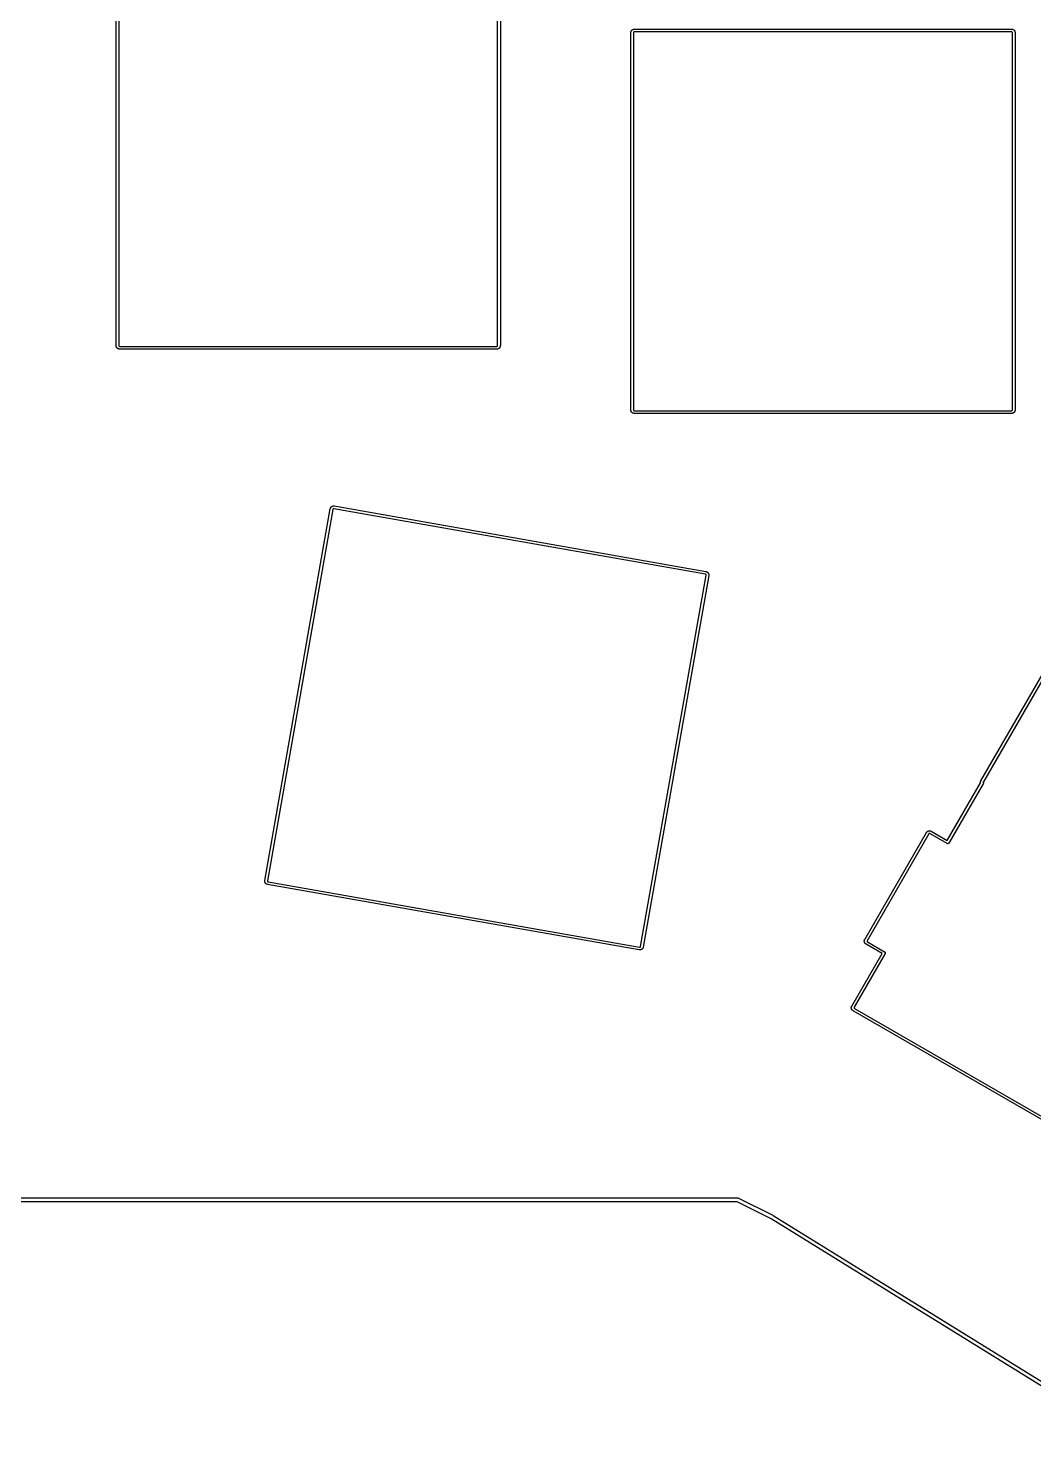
# Model space of a CAD drawing. Extents: x 69 to 219, y -146 to -41.
# Drawn here: x 150.3 to 187.5, y -144.8 to -92.5 of the extents above; entities that cross this region are included whole.
import ezdxf

# ---------------------------------------------------------------- set-up
doc = ezdxf.new("R2010")
doc.units = 0
doc.header["$MEASUREMENT"] = 0
doc.layers.add('BLACK', color=7, linetype='CONTINUOUS')

msp = doc.modelspace()

# ---------------------------------------------------------------- linework, layer by layer
at = {"layer": 'Black'}
for p, q in [((153.522, -104.27), (153.522, -90.3001)), ((153.622, -90.3039), (153.622, -104.266)), ((167.645, -104.266), (167.645, -90.3039)), ((167.745, -90.3001), (167.745, -104.27)), ((172.598, -92.6081), (172.603, -92.6021)), ((172.603, -92.6021), (172.608, -92.5958)), ((172.608, -92.5958), (172.609, -92.5954)), ((172.609, -92.5947), (172.613, -92.5918)), ((172.609, -92.5954), (172.609, -92.5947)), ((172.613, -92.5918), (172.616, -92.5882)), ((172.616, -92.5882), (172.621, -92.5851)), ((172.621, -92.5851), (172.624, -92.5815)), ((172.624, -92.5815), (172.629, -92.5787)), ((172.629, -92.5787), (172.634, -92.575)), ((172.634, -92.575), (172.64, -92.5722)), ((172.64, -92.5722), (172.645, -92.5689)), ((172.645, -92.5689), (172.648, -92.5678)), ((172.648, -92.5678), (172.651, -92.5662)), ((172.651, -92.5662), (172.658, -92.5637)), ((172.658, -92.5637), (172.665, -92.561)), ((172.665, -92.561), (172.667, -92.5605)), ((172.667, -92.5605), (172.67, -92.5597)), ((172.67, -92.5596), (172.678, -92.5581)), ((172.67, -92.5597), (172.67, -92.5596)), ((172.67, -92.5596), (172.67, -92.5596)), ((172.678, -92.5581), (172.687, -92.5566)), ((172.687, -92.5566), (172.687, -92.5566)), ((172.687, -92.5566), (172.687, -92.5566)), ((172.687, -92.5566), (172.69, -92.5566)), ((172.69, -92.5566), (172.693, -92.5561)), ((172.693, -92.5561), (172.697, -92.5561)), ((172.697, -92.5561), (172.701, -92.5554)), ((172.701, -92.5554), (186.671, -92.5554)), ((186.671, -92.5554), (186.676, -92.5563)), ((186.676, -92.5563), (186.681, -92.5564)), ((186.681, -92.5564), (186.682, -92.5566)), ((186.682, -92.5566), (186.684, -92.5566)), ((186.684, -92.5566), (186.684, -92.5566)), ((186.684, -92.5566), (186.684, -92.5566)), ((186.684, -92.5566), (186.693, -92.5581)), ((186.693, -92.5581), (186.701, -92.5596)), ((186.701, -92.5596), (186.701, -92.5596)), ((186.701, -92.5596), (186.701, -92.5597)), ((186.701, -92.5597), (186.703, -92.5603)), ((186.703, -92.5603), (186.705, -92.5607)), ((186.705, -92.5607), (186.713, -92.5635)), ((186.713, -92.5635), (186.721, -92.5662)), ((186.721, -92.5662), (186.724, -92.5678)), ((186.724, -92.5678), (186.727, -92.5689)), ((186.727, -92.5689), (186.734, -92.5733)), ((186.734, -92.5733), (186.742, -92.5777)), ((186.742, -92.5777), (186.743, -92.5786)), ((186.743, -92.5786), (186.744, -92.5794)), ((186.744, -92.5794), (186.745, -92.5802)), ((186.745, -92.5802), (186.746, -92.5807)), ((186.746, -92.5807), (186.752, -92.5857)), ((186.752, -92.5857), (186.758, -92.5903)), ((186.758, -92.5903), (186.758, -92.5914)), ((186.758, -92.5914), (186.759, -92.5923)), ((186.759, -92.5923), (186.76, -92.5936)), ((186.76, -92.5936), (186.762, -92.5947)), ((186.762, -92.5947), (186.762, -92.5954)), ((186.762, -92.5954), (186.763, -92.5958)), ((186.763, -92.5958), (186.768, -92.6021)), ((186.768, -92.6021), (186.773, -92.6081)), ((172.574, -92.6816), (172.575, -92.6744)), ((172.574, -106.652), (172.574, -92.6816)), ((172.575, -92.6744), (172.576, -92.6671)), ((172.576, -92.6665), (172.577, -92.6609)), ((172.576, -92.6671), (172.576, -92.6665)), ((172.577, -92.6609), (172.578, -92.6533)), ((172.578, -92.6533), (172.579, -92.6507)), ((172.579, -92.6507), (172.58, -92.648)), ((172.58, -92.648), (172.582, -92.6401)), ((172.582, -92.6401), (172.585, -92.6322)), ((172.585, -92.6322), (172.587, -92.6274)), ((172.587, -92.6274), (172.59, -92.622)), ((172.59, -92.622), (172.593, -92.6175)), ((172.593, -92.6175), (172.596, -92.6126)), ((172.596, -92.6126), (172.597, -92.6112)), ((172.597, -92.6112), (172.598, -92.6096)), ((172.598, -92.6089), (172.598, -92.6081)), ((172.598, -92.6096), (172.598, -92.6089)), ((172.675, -92.6822), (172.674, -92.6883)), ((172.674, -92.6883), (172.674, -106.646)), ((172.676, -92.6776), (172.675, -92.6822)), ((172.677, -92.672), (172.676, -92.6733)), ((172.676, -92.6733), (172.676, -92.6747)), ((172.676, -92.6747), (172.676, -92.675)), ((172.676, -92.675), (172.676, -92.6761)), ((172.676, -92.6761), (172.676, -92.6772)), ((172.676, -92.6772), (172.676, -92.6776)), ((172.678, -92.67), (172.677, -92.6713)), ((172.677, -92.6713), (172.677, -92.672)), ((172.681, -92.6651), (172.678, -92.6693)), ((172.678, -92.6693), (172.678, -92.67)), ((172.683, -92.6633), (172.681, -92.6645)), ((172.681, -92.6645), (172.681, -92.6651)), ((172.684, -92.662), (172.683, -92.6633)), ((172.685, -92.6616), (172.684, -92.662)), ((172.686, -92.6605), (172.685, -92.661)), ((172.685, -92.661), (172.685, -92.6616)), ((172.687, -92.66), (172.686, -92.6605)), ((172.69, -92.6582), (172.687, -92.66)), ((172.693, -92.6571), (172.69, -92.6582)), ((172.694, -92.6566), (172.693, -92.6571)), ((172.698, -92.6559), (172.694, -92.6566)), ((172.702, -92.6559), (172.698, -92.6559)), ((172.705, -92.6554), (172.702, -92.6559)), ((186.666, -92.6554), (172.705, -92.6554)), ((186.667, -92.6556), (186.666, -92.6554)), ((186.672, -92.6557), (186.667, -92.6556)), ((186.677, -92.6566), (186.672, -92.6557)), ((186.682, -92.6581), (186.677, -92.6566)), ((186.677, -92.6566), (186.677, -92.6566)), ((186.682, -92.6582), (186.682, -92.6581)), ((186.682, -92.6581), (186.682, -92.6581)), ((186.686, -92.6605), (186.682, -92.6582)), ((186.688, -92.6624), (186.686, -92.6605)), ((186.69, -92.6641), (186.688, -92.6624)), ((186.688, -92.6624), (186.688, -92.6624)), ((186.692, -92.6673), (186.69, -92.6641)), ((186.694, -92.6694), (186.692, -92.6673)), ((186.694, -92.6696), (186.694, -92.6694)), ((186.696, -92.6765), (186.694, -92.6696)), ((186.697, -92.6792), (186.696, -92.6765)), ((186.697, -92.6825), (186.697, -92.6792)), ((186.697, -92.6854), (186.697, -92.6825)), ((186.697, -106.648), (186.697, -92.6854)), ((186.773, -92.6081), (186.773, -92.6086)), ((186.773, -92.6086), (186.774, -92.611)), ((186.774, -92.611), (186.777, -92.613)), ((186.777, -92.613), (186.779, -92.6181)), ((186.779, -92.6181), (186.783, -92.6228)), ((186.783, -92.6228), (186.783, -92.6257)), ((186.783, -92.6257), (186.785, -92.6284)), ((186.785, -92.6284), (186.785, -92.6304)), ((186.785, -92.6304), (186.786, -92.6322)), ((186.786, -92.6322), (186.789, -92.6401)), ((186.789, -92.6401), (186.791, -92.6463)), ((186.791, -92.6463), (186.791, -92.6469)), ((186.791, -92.6469), (186.792, -92.6492)), ((186.792, -92.6492), (186.793, -92.6513)), ((186.793, -92.6513), (186.794, -92.6575)), ((186.794, -92.6575), (186.796, -92.6636)), ((186.796, -92.6636), (186.796, -92.666)), ((186.796, -92.666), (186.796, -92.6684)), ((186.796, -92.6684), (186.796, -92.6712)), ((186.796, -92.6712), (186.796, -92.6741)), ((186.796, -92.6741), (186.796, -92.6779)), ((186.796, -92.6779), (186.797, -92.6816)), ((186.797, -92.6816), (186.797, -106.652)), ((153.523, -104.274), (153.522, -104.27)), ((153.523, -104.277), (153.523, -104.274)), ((153.523, -104.281), (153.523, -104.277)), ((153.523, -104.283), (153.523, -104.281)), ((153.523, -104.284), (153.523, -104.283)), ((153.523, -104.286), (153.523, -104.284)), ((153.525, -104.293), (153.523, -104.286)), ((153.526, -104.3), (153.525, -104.293)), ((153.527, -104.301), (153.526, -104.3)), ((153.527, -104.303), (153.527, -104.301)), ((153.528, -104.304), (153.527, -104.303)), ((153.53, -104.311), (153.528, -104.304)), ((153.528, -104.304), (153.528, -104.304)), ((153.532, -104.318), (153.53, -104.311)), ((153.535, -104.324), (153.532, -104.318)), ((153.538, -104.33), (153.535, -104.324)), ((153.535, -104.324), (153.535, -104.324)), ((153.541, -104.335), (153.538, -104.33)), ((153.544, -104.339), (153.541, -104.335)), ((153.545, -104.34), (153.544, -104.339)), ((153.545, -104.341), (153.545, -104.34)), ((153.547, -104.343), (153.545, -104.341)), ((153.547, -104.345), (153.547, -104.343)), ((153.552, -104.35), (153.547, -104.345)), ((153.556, -104.355), (153.552, -104.35)), ((153.557, -104.356), (153.556, -104.355)), ((153.559, -104.358), (153.557, -104.356)), ((153.562, -104.36), (153.559, -104.358)), ((153.565, -104.363), (153.562, -104.36)), ((153.567, -104.365), (153.565, -104.363)), ((153.569, -104.367), (153.567, -104.365)), ((153.574, -104.371), (153.569, -104.367)), ((153.579, -104.375), (153.574, -104.371)), ((153.58, -104.376), (153.579, -104.375)), ((153.581, -104.376), (153.58, -104.376)), ((153.587, -104.38), (153.581, -104.376)), ((153.594, -104.383), (153.587, -104.38)), ((153.595, -104.384), (153.594, -104.383)), ((153.598, -104.386), (153.595, -104.384)), ((153.595, -104.384), (153.595, -104.384)), ((153.602, -104.387), (153.598, -104.386)), ((153.606, -104.389), (153.602, -104.387)), ((153.611, -104.39), (153.606, -104.389)), ((153.615, -104.391), (153.611, -104.39)), ((153.617, -104.392), (153.615, -104.391)), ((153.619, -104.392), (153.617, -104.392)), ((153.627, -104.394), (153.619, -104.392)), ((153.622, -104.266), (153.622, -104.27)), ((153.622, -104.27), (153.622, -104.272)), ((153.622, -104.272), (153.623, -104.276)), ((153.623, -104.276), (153.624, -104.279)), ((153.624, -104.279), (153.625, -104.28)), ((153.625, -104.28), (153.625, -104.281)), ((153.625, -104.281), (153.626, -104.282)), ((153.626, -104.282), (153.629, -104.286)), ((153.635, -104.395), (153.627, -104.394)), ((153.629, -104.286), (153.629, -104.286)), ((153.629, -104.286), (153.63, -104.288)), ((153.63, -104.288), (153.633, -104.291)), ((153.633, -104.291), (153.634, -104.291)), ((153.634, -104.291), (153.64, -104.294)), ((153.638, -104.395), (153.635, -104.395)), ((153.642, -104.395), (153.638, -104.395)), ((153.64, -104.294), (153.641, -104.295)), ((153.641, -104.295), (153.642, -104.295)), ((153.642, -104.295), (153.646, -104.296)), ((153.645, -104.395), (153.642, -104.395)), ((153.649, -104.396), (153.645, -104.395)), ((153.646, -104.296), (153.649, -104.296)), ((153.649, -104.296), (153.653, -104.296)), ((167.619, -104.396), (153.649, -104.396)), ((153.653, -104.296), (167.615, -104.296)), ((167.615, -104.296), (167.617, -104.296)), ((167.617, -104.296), (167.621, -104.296)), ((167.623, -104.395), (167.619, -104.396)), ((167.621, -104.296), (167.625, -104.295)), ((167.627, -104.395), (167.623, -104.395)), ((167.625, -104.295), (167.626, -104.295)), ((167.626, -104.295), (167.627, -104.294)), ((167.627, -104.294), (167.634, -104.291)), ((167.629, -104.395), (167.627, -104.395)), ((167.632, -104.395), (167.629, -104.395)), ((167.64, -104.394), (167.632, -104.395)), ((167.634, -104.291), (167.634, -104.29)), ((167.634, -104.29), (167.635, -104.29)), ((167.634, -104.291), (167.634, -104.291)), ((167.635, -104.29), (167.637, -104.288)), ((167.637, -104.288), (167.64, -104.284)), ((167.637, -104.288), (167.637, -104.288)), ((167.64, -104.284), (167.642, -104.282)), ((167.648, -104.392), (167.64, -104.394)), ((167.642, -104.28), (167.643, -104.279)), ((167.642, -104.282), (167.642, -104.28)), ((167.643, -104.279), (167.644, -104.276)), ((167.644, -104.276), (167.645, -104.272)), ((167.645, -104.27), (167.645, -104.266)), ((167.645, -104.272), (167.645, -104.27)), ((167.65, -104.392), (167.648, -104.392)), ((167.652, -104.391), (167.65, -104.392)), ((167.656, -104.39), (167.652, -104.391)), ((167.661, -104.389), (167.656, -104.39)), ((167.665, -104.387), (167.661, -104.389)), ((167.669, -104.386), (167.665, -104.387)), ((167.672, -104.384), (167.669, -104.386)), ((167.673, -104.383), (167.672, -104.384)), ((167.68, -104.38), (167.673, -104.383)), ((167.686, -104.376), (167.68, -104.38)), ((167.687, -104.376), (167.686, -104.376)), ((167.688, -104.375), (167.687, -104.376)), ((167.692, -104.372), (167.688, -104.375)), ((167.696, -104.37), (167.692, -104.372)), ((167.701, -104.364), (167.696, -104.37)), ((167.707, -104.359), (167.701, -104.364)), ((167.708, -104.359), (167.707, -104.359)), ((167.71, -104.356), (167.708, -104.358)), ((167.708, -104.358), (167.708, -104.359)), ((167.711, -104.355), (167.71, -104.356)), ((167.715, -104.35), (167.711, -104.355)), ((167.72, -104.345), (167.715, -104.35)), ((167.722, -104.341), (167.72, -104.343)), ((167.72, -104.343), (167.72, -104.343)), ((167.72, -104.343), (167.72, -104.345)), ((167.724, -104.339), (167.722, -104.341)), ((167.727, -104.334), (167.724, -104.339)), ((167.73, -104.329), (167.727, -104.334)), ((167.731, -104.326), (167.73, -104.329)), ((167.732, -104.324), (167.731, -104.326)), ((167.733, -104.321), (167.732, -104.324)), ((167.735, -104.318), (167.733, -104.321)), ((167.737, -104.311), (167.735, -104.318)), ((167.739, -104.304), (167.737, -104.311)), ((167.74, -104.303), (167.739, -104.304)), ((167.739, -104.304), (167.739, -104.304)), ((167.741, -104.3), (167.74, -104.301)), ((167.74, -104.301), (167.74, -104.303)), ((167.742, -104.293), (167.741, -104.3)), ((167.744, -104.286), (167.742, -104.293)), ((167.745, -104.27), (167.744, -104.274)), ((167.744, -104.274), (167.744, -104.277)), ((167.744, -104.277), (167.744, -104.281)), ((167.744, -104.281), (167.744, -104.283)), ((167.744, -104.283), (167.744, -104.284)), ((167.744, -104.284), (167.744, -104.286)), ((172.575, -106.66), (172.574, -106.652)), ((172.576, -106.664), (172.575, -106.66)), ((172.576, -106.665), (172.576, -106.664)), ((172.577, -106.673), (172.576, -106.665)), ((172.579, -106.681), (172.577, -106.673)), ((172.579, -106.683), (172.579, -106.681)), ((172.58, -106.685), (172.579, -106.683)), ((172.58, -106.686), (172.58, -106.685)), ((172.58, -106.688), (172.58, -106.686)), ((172.583, -106.694), (172.58, -106.688)), ((172.585, -106.702), (172.583, -106.694)), ((172.586, -106.703), (172.585, -106.702)), ((172.586, -106.704), (172.586, -106.703)), ((172.587, -106.706), (172.586, -106.704)), ((172.589, -106.71), (172.587, -106.706)), ((172.593, -106.715), (172.589, -106.71)), ((172.596, -106.721), (172.593, -106.715)), ((172.597, -106.722), (172.596, -106.721)), ((172.597, -106.723), (172.597, -106.722)), ((172.599, -106.725), (172.597, -106.723)), ((172.599, -106.727), (172.599, -106.725)), ((172.604, -106.732), (172.599, -106.727)), ((172.674, -106.646), (172.675, -106.65)), ((172.675, -106.65), (172.676, -106.658)), ((172.676, -106.658), (172.676, -106.659)), ((172.676, -106.659), (172.676, -106.66)), ((172.676, -106.66), (172.677, -106.661)), ((172.677, -106.661), (172.678, -106.663)), ((172.678, -106.663), (172.679, -106.665)), ((172.679, -106.665), (172.681, -106.668)), ((172.681, -106.668), (172.681, -106.668)), ((172.681, -106.668), (172.682, -106.67)), ((172.682, -106.67), (172.684, -106.671)), ((172.684, -106.671), (172.686, -106.673)), ((172.686, -106.673), (172.689, -106.675)), ((172.689, -106.675), (172.691, -106.675)), ((172.691, -106.675), (172.692, -106.676)), ((172.692, -106.676), (172.696, -106.677)), ((172.696, -106.677), (172.698, -106.678)), ((172.698, -106.678), (172.701, -106.678)), ((172.701, -106.678), (172.705, -106.678)), ((172.705, -106.678), (186.667, -106.678)), ((186.667, -106.678), (186.669, -106.678)), ((186.669, -106.678), (186.673, -106.678)), ((186.673, -106.678), (186.675, -106.677)), ((186.675, -106.677), (186.683, -106.675)), ((186.683, -106.674), (186.685, -106.673)), ((186.683, -106.675), (186.683, -106.674)), ((186.685, -106.673), (186.689, -106.67)), ((186.689, -106.67), (186.692, -106.666)), ((186.689, -106.67), (186.689, -106.67)), ((186.689, -106.67), (186.689, -106.67)), ((186.692, -106.666), (186.693, -106.665)), ((186.693, -106.665), (186.693, -106.664)), ((186.693, -106.664), (186.694, -106.664)), ((186.694, -106.664), (186.696, -106.656)), ((186.696, -106.656), (186.697, -106.654)), ((186.697, -106.65), (186.697, -106.648)), ((186.697, -106.654), (186.697, -106.65)), ((186.772, -106.727), (186.767, -106.732)), ((186.775, -106.722), (186.772, -106.725)), ((186.772, -106.725), (186.772, -106.725)), ((186.772, -106.725), (186.772, -106.727)), ((186.777, -106.719), (186.775, -106.722)), ((186.78, -106.715), (186.777, -106.719)), ((186.782, -106.711), (186.78, -106.715)), ((186.783, -106.707), (186.782, -106.711)), ((186.785, -106.704), (186.783, -106.707)), ((186.786, -106.702), (186.785, -106.702)), ((186.785, -106.702), (186.785, -106.704)), ((186.788, -106.694), (186.786, -106.702)), ((186.791, -106.688), (186.788, -106.694)), ((186.792, -106.685), (186.791, -106.685)), ((186.791, -106.685), (186.791, -106.686)), ((186.791, -106.686), (186.791, -106.688)), ((186.793, -106.682), (186.792, -106.685)), ((186.794, -106.676), (186.793, -106.682)), ((186.796, -106.671), (186.794, -106.676)), ((186.796, -106.665), (186.795, -106.668)), ((186.795, -106.668), (186.796, -106.671)), ((186.797, -106.652), (186.796, -106.656)), ((186.796, -106.656), (186.796, -106.66)), ((186.796, -106.66), (186.796, -106.662)), ((186.796, -106.662), (186.796, -106.665)), ((172.608, -106.737), (172.604, -106.732)), ((172.609, -106.738), (172.608, -106.737)), ((172.611, -106.74), (172.609, -106.738)), ((172.614, -106.742), (172.611, -106.74)), ((172.617, -106.745), (172.614, -106.742)), ((172.622, -106.749), (172.617, -106.745)), ((172.626, -106.753), (172.622, -106.749)), ((172.628, -106.754), (172.626, -106.753)), ((172.631, -106.756), (172.628, -106.754)), ((172.632, -106.757), (172.631, -106.756)), ((172.639, -106.761), (172.632, -106.757)), ((172.632, -106.757), (172.632, -106.757)), ((172.646, -106.765), (172.639, -106.761)), ((172.647, -106.765), (172.646, -106.765)), ((172.65, -106.766), (172.647, -106.765)), ((172.647, -106.765), (172.647, -106.765)), ((172.653, -106.768), (172.65, -106.766)), ((172.66, -106.77), (172.653, -106.768)), ((172.664, -106.771), (172.66, -106.77)), ((172.665, -106.772), (172.664, -106.771)), ((172.667, -106.773), (172.665, -106.772)), ((172.67, -106.774), (172.667, -106.773)), ((172.676, -106.775), (172.67, -106.774)), ((172.681, -106.777), (172.676, -106.775)), ((172.684, -106.776), (172.681, -106.777)), ((172.687, -106.777), (172.684, -106.776)), ((172.69, -106.777), (172.687, -106.777)), ((172.694, -106.777), (172.69, -106.777)), ((172.697, -106.777), (172.694, -106.777)), ((172.701, -106.778), (172.697, -106.777)), ((186.671, -106.778), (172.701, -106.778)), ((186.675, -106.777), (186.671, -106.778)), ((186.679, -106.777), (186.675, -106.777)), ((186.681, -106.777), (186.679, -106.777)), ((186.684, -106.777), (186.681, -106.777)), ((186.687, -106.776), (186.684, -106.777)), ((186.69, -106.777), (186.687, -106.776)), ((186.695, -106.775), (186.69, -106.777)), ((186.701, -106.774), (186.695, -106.775)), ((186.704, -106.773), (186.701, -106.774)), ((186.712, -106.77), (186.704, -106.772)), ((186.704, -106.772), (186.704, -106.773)), ((186.719, -106.768), (186.712, -106.77)), ((186.722, -106.766), (186.719, -106.768)), ((186.725, -106.765), (186.722, -106.766)), ((186.727, -106.764), (186.725, -106.765)), ((186.73, -106.763), (186.727, -106.764)), ((186.735, -106.76), (186.73, -106.763)), ((186.74, -106.757), (186.735, -106.76)), ((186.742, -106.755), (186.74, -106.757)), ((186.744, -106.753), (186.742, -106.755)), ((186.746, -106.753), (186.744, -106.753)), ((186.744, -106.753), (186.744, -106.753)), ((186.751, -106.748), (186.746, -106.753)), ((186.756, -106.744), (186.751, -106.748)), ((186.757, -106.743), (186.756, -106.744)), ((186.759, -106.741), (186.757, -106.743)), ((186.76, -106.741), (186.759, -106.741)), ((186.762, -106.738), (186.76, -106.74)), ((186.76, -106.74), (186.76, -106.741)), ((186.763, -106.737), (186.762, -106.738)), ((186.767, -106.732), (186.763, -106.737)), ((185.535, -120.372), (192.52, -108.274)), ((192.604, -108.327), (185.624, -120.417)), ((159.026, -124.065), (161.452, -110.307)), ((161.549, -110.331), (159.125, -124.078)), ((161.452, -110.307), (161.454, -110.301)), ((161.454, -110.301), (161.455, -110.297)), ((161.455, -110.297), (161.456, -110.296)), ((161.456, -110.296), (161.458, -110.288)), ((161.458, -110.288), (161.46, -110.281)), ((161.46, -110.281), (161.462, -110.278)), ((161.462, -110.278), (161.463, -110.275)), ((161.463, -110.275), (161.464, -110.273)), ((161.464, -110.273), (161.465, -110.27)), ((161.465, -110.27), (161.468, -110.265)), ((161.468, -110.265), (161.471, -110.26)), ((161.471, -110.26), (161.473, -110.258)), ((161.473, -110.258), (161.475, -110.256)), ((161.475, -110.254), (161.48, -110.249)), ((161.475, -110.256), (161.475, -110.254)), ((161.475, -110.256), (161.475, -110.256)), ((161.48, -110.249), (161.484, -110.244)), ((161.484, -110.244), (161.485, -110.243)), ((161.485, -110.243), (161.487, -110.241)), ((161.487, -110.241), (161.487, -110.24)), ((161.487, -110.24), (161.488, -110.24)), ((161.488, -110.24), (161.49, -110.238)), ((161.49, -110.238), (161.491, -110.237)), ((161.491, -110.237), (161.496, -110.233)), ((161.496, -110.233), (161.501, -110.228)), ((161.501, -110.228), (161.503, -110.228)), ((161.503, -110.228), (161.505, -110.226)), ((161.503, -110.228), (161.503, -110.228)), ((161.505, -110.226), (161.507, -110.224)), ((161.507, -110.224), (161.512, -110.221)), ((161.512, -110.221), (161.517, -110.218)), ((161.517, -110.218), (161.52, -110.217)), ((161.52, -110.217), (161.522, -110.216)), ((161.522, -110.216), (161.525, -110.215)), ((161.525, -110.215), (161.528, -110.213)), ((161.528, -110.213), (161.535, -110.211)), ((161.535, -110.211), (161.543, -110.209)), ((161.543, -110.209), (161.548, -110.208)), ((161.548, -110.208), (161.559, -110.205)), ((161.551, -110.325), (161.549, -110.331)), ((161.553, -110.317), (161.551, -110.325)), ((161.554, -110.317), (161.553, -110.317)), ((161.555, -110.315), (161.554, -110.317)), ((161.558, -110.311), (161.555, -110.315)), ((161.562, -110.308), (161.558, -110.311)), ((161.558, -110.311), (161.558, -110.311)), ((161.558, -110.311), (161.558, -110.311)), ((161.559, -110.205), (161.56, -110.205)), ((161.56, -110.205), (161.562, -110.205)), ((161.562, -110.205), (161.568, -110.204)), ((161.564, -110.307), (161.562, -110.308)), ((161.566, -110.306), (161.564, -110.306)), ((161.564, -110.306), (161.564, -110.307)), ((161.568, -110.306), (161.566, -110.306)), ((161.568, -110.204), (161.575, -110.204)), ((161.578, -110.303), (161.568, -110.306)), ((161.575, -110.204), (161.583, -110.204)), ((161.579, -110.303), (161.578, -110.303)), ((161.583, -110.304), (161.579, -110.303)), ((161.583, -110.204), (161.587, -110.204)), ((161.586, -110.304), (161.583, -110.304)), ((175.336, -112.729), (161.586, -110.304)), ((161.587, -110.204), (161.59, -110.204)), ((161.59, -110.204), (161.594, -110.205)), ((161.594, -110.205), (161.599, -110.205)), ((161.599, -110.205), (175.356, -112.631)), ((172.934, -126.514), (175.359, -112.764)), ((175.458, -112.777), (173.032, -126.535)), ((175.339, -112.73), (175.336, -112.729)), ((175.341, -112.73), (175.339, -112.73)), ((175.344, -112.732), (175.341, -112.73)), ((175.347, -112.733), (175.344, -112.732)), ((175.348, -112.733), (175.347, -112.733)), ((175.349, -112.735), (175.348, -112.733)), ((175.35, -112.735), (175.349, -112.735)), ((175.352, -112.737), (175.35, -112.735)), ((175.354, -112.739), (175.352, -112.737)), ((175.354, -112.74), (175.354, -112.739)), ((175.356, -112.741), (175.354, -112.74)), ((175.356, -112.631), (175.358, -112.632)), ((175.357, -112.743), (175.356, -112.741)), ((175.358, -112.745), (175.357, -112.743)), ((175.357, -112.743), (175.357, -112.743)), ((175.358, -112.632), (175.361, -112.632)), ((175.359, -112.747), (175.358, -112.745)), ((175.359, -112.748), (175.359, -112.747)), ((175.359, -112.747), (175.359, -112.747)), ((175.359, -112.749), (175.359, -112.748)), ((175.36, -112.753), (175.359, -112.749)), ((175.359, -112.762), (175.36, -112.758)), ((175.359, -112.764), (175.359, -112.762)), ((175.36, -112.755), (175.36, -112.753)), ((175.36, -112.753), (175.36, -112.753)), ((175.36, -112.758), (175.36, -112.755)), ((175.361, -112.632), (175.368, -112.634)), ((175.368, -112.634), (175.369, -112.634)), ((175.369, -112.634), (175.37, -112.635)), ((175.37, -112.635), (175.376, -112.637)), ((175.376, -112.637), (175.379, -112.638)), ((175.379, -112.638), (175.382, -112.639)), ((175.382, -112.639), (175.385, -112.641)), ((175.385, -112.641), (175.388, -112.642)), ((175.388, -112.642), (175.388, -112.642)), ((175.388, -112.642), (175.388, -112.642)), ((175.388, -112.642), (175.395, -112.646)), ((175.395, -112.646), (175.403, -112.65)), ((175.403, -112.65), (175.403, -112.65)), ((175.403, -112.65), (175.403, -112.65)), ((175.403, -112.65), (175.407, -112.653)), ((175.407, -112.653), (175.411, -112.655)), ((175.411, -112.655), (175.416, -112.661)), ((175.416, -112.661), (175.422, -112.666)), ((175.422, -112.666), (175.423, -112.666)), ((175.423, -112.666), (175.423, -112.667)), ((175.423, -112.667), (175.428, -112.673)), ((175.428, -112.673), (175.434, -112.678)), ((175.434, -112.678), (175.436, -112.682)), ((175.436, -112.682), (175.439, -112.686)), ((175.439, -112.686), (175.439, -112.686)), ((175.439, -112.686), (175.439, -112.686)), ((175.439, -112.686), (175.443, -112.693)), ((175.443, -112.693), (175.447, -112.701)), ((175.447, -112.701), (175.448, -112.701)), ((175.448, -112.701), (175.449, -112.704)), ((175.449, -112.704), (175.45, -112.705)), ((175.45, -112.705), (175.452, -112.711)), ((175.452, -112.711), (175.455, -112.717)), ((175.455, -112.717), (175.455, -112.72)), ((175.455, -112.72), (175.455, -112.722)), ((175.455, -112.722), (175.456, -112.724)), ((175.456, -112.724), (175.456, -112.726)), ((175.456, -112.726), (175.458, -112.734)), ((175.458, -112.734), (175.459, -112.742)), ((175.459, -112.768), (175.458, -112.772)), ((175.458, -112.772), (175.458, -112.777)), ((175.459, -112.742), (175.459, -112.745)), ((175.459, -112.745), (175.459, -112.747)), ((175.459, -112.747), (175.459, -112.754)), ((175.459, -112.754), (175.459, -112.762)), ((175.459, -112.762), (175.459, -112.766)), ((175.459, -112.766), (175.459, -112.768)), ((184.289, -122.587), (185.52, -120.455)), ((185.616, -120.488), (184.35, -122.68)), ((185.519, -120.422), (185.52, -120.414)), ((185.519, -120.425), (185.519, -120.422)), ((185.519, -120.429), (185.519, -120.425)), ((185.519, -120.437), (185.519, -120.429)), ((185.519, -120.444), (185.519, -120.437)), ((185.519, -120.446), (185.519, -120.444)), ((185.519, -120.449), (185.519, -120.446)), ((185.52, -120.455), (185.519, -120.449)), ((185.52, -120.414), (185.522, -120.406)), ((185.522, -120.404), (185.523, -120.402)), ((185.522, -120.406), (185.522, -120.404)), ((185.523, -120.402), (185.524, -120.398)), ((185.524, -120.398), (185.525, -120.393)), ((185.525, -120.393), (185.527, -120.389)), ((185.527, -120.389), (185.528, -120.385)), ((185.528, -120.385), (185.53, -120.382)), ((185.53, -120.382), (185.533, -120.378)), ((185.533, -120.378), (185.535, -120.372)), ((185.619, -120.482), (185.616, -120.488)), ((185.619, -120.429), (185.618, -120.433)), ((185.618, -120.433), (185.618, -120.436)), ((185.618, -120.436), (185.618, -120.438)), ((185.618, -120.438), (185.618, -120.438)), ((185.618, -120.438), (185.619, -120.442)), ((185.62, -120.427), (185.619, -120.428)), ((185.619, -120.428), (185.619, -120.429)), ((185.619, -120.442), (185.619, -120.443)), ((185.619, -120.443), (185.619, -120.444)), ((185.619, -120.444), (185.62, -120.448)), ((185.621, -120.476), (185.619, -120.482)), ((185.623, -120.42), (185.62, -120.427)), ((185.62, -120.448), (185.621, -120.451)), ((185.621, -120.451), (185.622, -120.454)), ((185.622, -120.472), (185.621, -120.474)), ((185.621, -120.474), (185.621, -120.476)), ((185.622, -120.454), (185.622, -120.457)), ((185.622, -120.457), (185.623, -120.459)), ((185.623, -120.459), (185.622, -120.465)), ((185.622, -120.465), (185.622, -120.472)), ((185.624, -120.419), (185.623, -120.42)), ((185.624, -120.417), (185.624, -120.418)), ((185.624, -120.418), (185.624, -120.419)), ((181.234, -126.248), (183.52, -122.288)), ((183.604, -122.341), (181.321, -126.297)), ((183.52, -122.288), (183.522, -122.285)), ((183.522, -122.285), (183.524, -122.282)), ((183.524, -122.282), (183.526, -122.279)), ((183.526, -122.279), (183.527, -122.277)), ((183.527, -122.277), (183.531, -122.273)), ((183.531, -122.273), (183.535, -122.268)), ((183.535, -122.268), (183.54, -122.263)), ((183.54, -122.263), (183.545, -122.258)), ((183.545, -122.258), (183.55, -122.254)), ((183.55, -122.254), (183.554, -122.25)), ((183.554, -122.25), (183.558, -122.248)), ((183.558, -122.248), (183.563, -122.244)), ((183.563, -122.244), (183.566, -122.243)), ((183.566, -122.243), (183.569, -122.241)), ((183.569, -122.241), (183.575, -122.238)), ((183.575, -122.238), (183.581, -122.235)), ((183.581, -122.235), (183.588, -122.233)), ((183.588, -122.233), (183.592, -122.232)), ((183.592, -122.232), (183.593, -122.231)), ((183.593, -122.231), (183.595, -122.23)), ((183.595, -122.23), (183.598, -122.229)), ((183.598, -122.229), (183.604, -122.228)), ((183.604, -122.228), (183.609, -122.226)), ((183.606, -122.339), (183.604, -122.341)), ((183.608, -122.336), (183.606, -122.339)), ((183.609, -122.335), (183.608, -122.336)), ((183.609, -122.226), (183.612, -122.227)), ((183.61, -122.333), (183.609, -122.335)), ((183.612, -122.332), (183.61, -122.333)), ((183.612, -122.227), (183.615, -122.226)), ((183.613, -122.332), (183.612, -122.332)), ((183.612, -122.332), (183.612, -122.332)), ((183.616, -122.329), (183.613, -122.332)), ((183.615, -122.226), (183.618, -122.226)), ((183.619, -122.328), (183.616, -122.329)), ((183.618, -122.226), (183.622, -122.226)), ((183.62, -122.327), (183.619, -122.328)), ((183.619, -122.328), (183.619, -122.328)), ((183.624, -122.326), (183.62, -122.327)), ((183.622, -122.226), (183.63, -122.226)), ((183.626, -122.325), (183.624, -122.326)), ((183.629, -122.325), (183.626, -122.325)), ((183.631, -122.325), (183.629, -122.325)), ((183.63, -122.226), (183.637, -122.226)), ((183.633, -122.326), (183.631, -122.325)), ((183.631, -122.325), (183.631, -122.325)), ((183.638, -122.328), (183.633, -122.326)), ((183.637, -122.226), (183.639, -122.226)), ((183.64, -122.329), (183.638, -122.328)), ((183.639, -122.226), (183.642, -122.226)), ((183.645, -122.331), (183.64, -122.329)), ((183.642, -122.226), (183.645, -122.227)), ((183.645, -122.227), (183.648, -122.226)), ((184.282, -122.698), (183.645, -122.331)), ((183.648, -122.226), (183.653, -122.228)), ((183.653, -122.228), (183.659, -122.229)), ((183.659, -122.229), (183.662, -122.23)), ((183.662, -122.23), (183.662, -122.231)), ((183.662, -122.231), (183.663, -122.231)), ((183.663, -122.231), (183.665, -122.231)), ((183.665, -122.231), (183.671, -122.234)), ((183.671, -122.234), (183.679, -122.236)), ((183.679, -122.236), (183.68, -122.237)), ((183.68, -122.237), (183.681, -122.237)), ((183.681, -122.237), (183.683, -122.238)), ((183.683, -122.238), (183.687, -122.24)), ((183.687, -122.24), (183.689, -122.242)), ((183.689, -122.242), (183.692, -122.243)), ((183.692, -122.243), (184.289, -122.587)), ((184.286, -122.7), (184.282, -122.698)), ((184.29, -122.702), (184.286, -122.7)), ((184.294, -122.703), (184.29, -122.702)), ((184.298, -122.704), (184.294, -122.703)), ((184.303, -122.704), (184.298, -122.704)), ((184.307, -122.705), (184.303, -122.704)), ((184.311, -122.704), (184.307, -122.705)), ((184.316, -122.704), (184.311, -122.704)), ((184.32, -122.703), (184.316, -122.704)), ((184.324, -122.702), (184.32, -122.703)), ((184.328, -122.7), (184.324, -122.702)), ((184.332, -122.698), (184.328, -122.7)), ((184.335, -122.695), (184.332, -122.698)), ((184.339, -122.693), (184.335, -122.695)), ((184.342, -122.69), (184.339, -122.693)), ((184.345, -122.687), (184.342, -122.69)), ((184.347, -122.683), (184.345, -122.687)), ((184.35, -122.68), (184.347, -122.683)), ((159.025, -124.074), (159.026, -124.07)), ((159.025, -124.076), (159.025, -124.074)), ((159.025, -124.08), (159.025, -124.076)), ((159.025, -124.087), (159.025, -124.08)), ((159.025, -124.094), (159.025, -124.087)), ((159.025, -124.098), (159.025, -124.094)), ((159.025, -124.1), (159.025, -124.098)), ((159.025, -124.101), (159.025, -124.1)), ((159.025, -124.103), (159.025, -124.101)), ((159.027, -124.11), (159.025, -124.103)), ((159.026, -124.07), (159.026, -124.065)), ((159.028, -124.117), (159.027, -124.11)), ((159.029, -124.118), (159.028, -124.117)), ((159.029, -124.12), (159.029, -124.118)), ((159.03, -124.121), (159.029, -124.12)), ((159.032, -124.128), (159.03, -124.121)), ((159.03, -124.121), (159.03, -124.121)), ((159.034, -124.135), (159.032, -124.128)), ((159.036, -124.138), (159.034, -124.135)), ((159.037, -124.141), (159.036, -124.138)), ((159.038, -124.143), (159.037, -124.141)), ((159.039, -124.146), (159.038, -124.143)), ((159.042, -124.151), (159.039, -124.146)), ((159.045, -124.156), (159.042, -124.151)), ((159.047, -124.158), (159.045, -124.156)), ((159.049, -124.16), (159.047, -124.158)), ((159.049, -124.162), (159.049, -124.16)), ((159.049, -124.16), (159.049, -124.16)), ((159.054, -124.167), (159.049, -124.162)), ((159.058, -124.172), (159.054, -124.167)), ((159.059, -124.173), (159.058, -124.172)), ((159.061, -124.175), (159.059, -124.173)), ((159.061, -124.176), (159.061, -124.175)), ((159.062, -124.176), (159.061, -124.176)), ((159.068, -124.181), (159.062, -124.176)), ((159.073, -124.187), (159.068, -124.181)), ((159.077, -124.189), (159.073, -124.187)), ((159.081, -124.192), (159.077, -124.189)), ((159.082, -124.193), (159.081, -124.192)), ((159.083, -124.193), (159.082, -124.193)), ((159.089, -124.197), (159.083, -124.193)), ((159.096, -124.2), (159.089, -124.197)), ((159.097, -124.201), (159.096, -124.2)), ((159.1, -124.203), (159.097, -124.201)), ((159.097, -124.201), (159.097, -124.201)), ((159.104, -124.204), (159.1, -124.203)), ((159.108, -124.206), (159.104, -124.204)), ((159.113, -124.207), (159.108, -124.206)), ((159.117, -124.208), (159.113, -124.207)), ((159.119, -124.209), (159.117, -124.208)), ((159.121, -124.209), (159.119, -124.209)), ((159.125, -124.21), (159.121, -124.209)), ((159.125, -124.08), (159.124, -124.084)), ((159.124, -124.084), (159.124, -124.087)), ((159.124, -124.087), (159.124, -124.087)), ((159.124, -124.087), (159.124, -124.087)), ((159.124, -124.087), (159.124, -124.087)), ((159.124, -124.087), (159.124, -124.087)), ((159.124, -124.087), (159.124, -124.089)), ((159.124, -124.089), (159.125, -124.093)), ((159.125, -124.078), (159.125, -124.08)), ((159.125, -124.093), (159.126, -124.096)), ((159.128, -124.211), (159.125, -124.21)), ((159.126, -124.096), (159.127, -124.097)), ((159.127, -124.097), (159.127, -124.099)), ((159.127, -124.099), (159.129, -124.101)), ((172.886, -126.637), (159.128, -124.211)), ((159.129, -124.101), (159.132, -124.105)), ((159.132, -124.105), (159.132, -124.105)), ((159.132, -124.105), (159.134, -124.107)), ((159.134, -124.107), (159.135, -124.107)), ((159.135, -124.107), (159.135, -124.108)), ((159.135, -124.108), (159.135, -124.108)), ((159.135, -124.108), (159.142, -124.111)), ((159.142, -124.111), (159.143, -124.112)), ((159.143, -124.112), (159.147, -124.113)), ((159.147, -124.113), (159.149, -124.113)), ((159.149, -124.113), (172.899, -126.538)), ((172.899, -126.538), (172.902, -126.538)), ((172.902, -126.538), (172.906, -126.539)), ((172.906, -126.539), (172.906, -126.539)), ((172.906, -126.539), (172.908, -126.539)), ((172.908, -126.539), (172.911, -126.539)), ((172.911, -126.539), (172.912, -126.538)), ((172.912, -126.538), (172.914, -126.538)), ((172.914, -126.538), (172.916, -126.538)), ((172.916, -126.538), (172.918, -126.537)), ((172.918, -126.537), (172.92, -126.536)), ((172.92, -126.536), (172.922, -126.535)), ((172.92, -126.536), (172.92, -126.536)), ((172.922, -126.535), (172.923, -126.533)), ((172.923, -126.533), (172.924, -126.533)), ((172.924, -126.533), (172.928, -126.53)), ((172.928, -126.53), (172.929, -126.529)), ((172.929, -126.529), (172.931, -126.525)), ((172.931, -126.525), (172.932, -126.523)), ((172.931, -126.525), (172.931, -126.525)), ((172.932, -126.523), (172.933, -126.521)), ((172.933, -126.521), (172.934, -126.516)), ((172.933, -126.521), (172.933, -126.521)), ((172.934, -126.516), (172.934, -126.514)), ((172.99, -126.607), (172.985, -126.613)), ((172.994, -126.604), (172.99, -126.607)), ((172.995, -126.604), (172.994, -126.604)), ((172.998, -126.601), (172.995, -126.604)), ((173.001, -126.598), (172.998, -126.601)), ((173.004, -126.595), (173.001, -126.598)), ((173.007, -126.592), (173.004, -126.595)), ((173.009, -126.588), (173.007, -126.592)), ((173.012, -126.584), (173.009, -126.588)), ((173.013, -126.582), (173.012, -126.583)), ((173.012, -126.583), (173.012, -126.584)), ((173.017, -126.575), (173.013, -126.582)), ((173.013, -126.582), (173.013, -126.582)), ((173.013, -126.582), (173.013, -126.582)), ((173.021, -126.567), (173.017, -126.575)), ((173.022, -126.567), (173.021, -126.567)), ((173.023, -126.564), (173.022, -126.567)), ((173.024, -126.563), (173.023, -126.564)), ((173.026, -126.557), (173.024, -126.563)), ((173.029, -126.551), (173.026, -126.557)), ((173.03, -126.544), (173.029, -126.546)), ((173.029, -126.546), (173.029, -126.548)), ((173.029, -126.548), (173.029, -126.551)), ((173.031, -126.538), (173.03, -126.542)), ((173.03, -126.542), (173.03, -126.544)), ((173.032, -126.535), (173.031, -126.538)), ((181.216, -126.307), (181.217, -126.302)), ((181.216, -126.311), (181.216, -126.307)), ((181.216, -126.315), (181.216, -126.311)), ((181.217, -126.32), (181.216, -126.315)), ((181.217, -126.302), (181.218, -126.297)), ((181.218, -126.325), (181.217, -126.32)), ((181.218, -126.295), (181.219, -126.291)), ((181.218, -126.297), (181.218, -126.295)), ((181.218, -126.327), (181.218, -126.325)), ((181.219, -126.332), (181.218, -126.327)), ((181.219, -126.291), (181.22, -126.284)), ((181.221, -126.34), (181.219, -126.332)), ((181.22, -126.284), (181.221, -126.28)), ((181.221, -126.28), (181.222, -126.277)), ((181.221, -126.342), (181.221, -126.34)), ((181.222, -126.344), (181.221, -126.342)), ((181.222, -126.277), (181.224, -126.27)), ((181.224, -126.352), (181.222, -126.344)), ((181.224, -126.27), (181.226, -126.263)), ((181.226, -126.359), (181.224, -126.352)), ((181.226, -126.263), (181.229, -126.257)), ((181.229, -126.365), (181.226, -126.359)), ((181.229, -126.257), (181.232, -126.251)), ((181.229, -126.257), (181.229, -126.257)), ((181.232, -126.371), (181.229, -126.365)), ((181.229, -126.365), (181.229, -126.365)), ((181.232, -126.251), (181.233, -126.249)), ((181.235, -126.376), (181.232, -126.371)), ((181.233, -126.249), (181.234, -126.248)), ((181.238, -126.38), (181.235, -126.376)), ((181.239, -126.381), (181.238, -126.38)), ((181.239, -126.382), (181.239, -126.381)), ((181.241, -126.384), (181.239, -126.382)), ((181.241, -126.386), (181.241, -126.384)), ((181.246, -126.391), (181.241, -126.386)), ((181.25, -126.396), (181.246, -126.391)), ((181.251, -126.397), (181.25, -126.396)), ((181.253, -126.399), (181.251, -126.397)), ((181.256, -126.401), (181.253, -126.399)), ((181.259, -126.404), (181.256, -126.401)), ((181.261, -126.406), (181.259, -126.404)), ((181.263, -126.408), (181.261, -126.406)), ((181.268, -126.412), (181.263, -126.408)), ((181.27, -126.413), (181.268, -126.412)), ((181.271, -126.415), (181.27, -126.413)), ((181.277, -126.419), (181.271, -126.415)), ((181.279, -126.419), (181.277, -126.419)), ((181.28, -126.42), (181.279, -126.419)), ((181.877, -126.765), (181.28, -126.42)), ((181.318, -126.307), (181.317, -126.311)), ((181.317, -126.311), (181.317, -126.311)), ((181.317, -126.311), (181.317, -126.311)), ((181.317, -126.311), (181.317, -126.314)), ((181.317, -126.314), (181.317, -126.314)), ((181.317, -126.314), (181.318, -126.318)), ((181.319, -126.301), (181.318, -126.302)), ((181.318, -126.302), (181.318, -126.305)), ((181.318, -126.305), (181.318, -126.307)), ((181.318, -126.318), (181.318, -126.318)), ((181.318, -126.318), (181.318, -126.318)), ((181.318, -126.318), (181.318, -126.319)), ((181.318, -126.319), (181.319, -126.321)), ((181.321, -126.297), (181.319, -126.301)), ((181.319, -126.321), (181.319, -126.322)), ((181.319, -126.322), (181.32, -126.323)), ((181.32, -126.323), (181.323, -126.327)), ((181.323, -126.327), (181.323, -126.327)), ((181.323, -126.327), (181.324, -126.329)), ((181.324, -126.329), (181.327, -126.332)), ((181.327, -126.332), (181.329, -126.333)), ((181.329, -126.333), (181.331, -126.335)), ((181.331, -126.335), (181.97, -126.704)), ((172.891, -126.637), (172.886, -126.637)), ((172.895, -126.638), (172.891, -126.637)), ((172.898, -126.638), (172.895, -126.638)), ((172.9, -126.638), (172.898, -126.638)), ((172.907, -126.638), (172.9, -126.638)), ((172.915, -126.638), (172.907, -126.638)), ((172.919, -126.638), (172.915, -126.638)), ((172.921, -126.638), (172.919, -126.638)), ((172.928, -126.637), (172.921, -126.638)), ((172.935, -126.636), (172.928, -126.637)), ((172.939, -126.635), (172.935, -126.636)), ((172.942, -126.634), (172.939, -126.635)), ((172.944, -126.634), (172.942, -126.634)), ((172.946, -126.634), (172.944, -126.634)), ((172.952, -126.631), (172.946, -126.634)), ((172.959, -126.629), (172.952, -126.631)), ((172.96, -126.627), (172.959, -126.629)), ((172.962, -126.627), (172.96, -126.627)), ((172.969, -126.622), (172.962, -126.626)), ((172.962, -126.626), (172.962, -126.627)), ((172.977, -126.618), (172.969, -126.622)), ((172.981, -126.615), (172.977, -126.618)), ((172.977, -126.618), (172.977, -126.618)), ((172.977, -126.618), (172.977, -126.618)), ((172.985, -126.613), (172.981, -126.615)), ((180.752, -128.714), (181.877, -126.765)), ((181.988, -126.772), (180.841, -128.76)), ((181.97, -126.704), (181.973, -126.707)), ((181.973, -126.707), (181.977, -126.709)), ((181.977, -126.709), (181.98, -126.712)), ((181.98, -126.712), (181.983, -126.715)), ((181.983, -126.715), (181.985, -126.719)), ((181.985, -126.719), (181.988, -126.722)), ((181.988, -126.722), (181.99, -126.726)), ((181.99, -126.768), (181.988, -126.772)), ((181.99, -126.726), (181.992, -126.73)), ((181.992, -126.764), (181.99, -126.768)), ((181.992, -126.73), (181.993, -126.734)), ((181.993, -126.76), (181.992, -126.764)), ((181.993, -126.734), (181.994, -126.738)), ((181.994, -126.756), (181.993, -126.76)), ((181.994, -126.738), (181.994, -126.743)), ((181.994, -126.743), (181.995, -126.747)), ((181.995, -126.747), (181.994, -126.751)), ((181.994, -126.751), (181.994, -126.756)), ((180.736, -128.764), (180.737, -128.756)), ((180.736, -128.767), (180.736, -128.764)), ((180.736, -128.769), (180.736, -128.767)), ((180.736, -128.776), (180.736, -128.769)), ((180.736, -128.784), (180.736, -128.776)), ((180.736, -128.788), (180.736, -128.784)), ((180.736, -128.79), (180.736, -128.788)), ((180.737, -128.797), (180.736, -128.79)), ((180.737, -128.756), (180.739, -128.748)), ((180.738, -128.804), (180.737, -128.797)), ((180.739, -128.808), (180.738, -128.804)), ((180.739, -128.746), (180.74, -128.744)), ((180.739, -128.748), (180.739, -128.746)), ((180.74, -128.811), (180.739, -128.808)), ((180.74, -128.739), (180.743, -128.733)), ((180.74, -128.742), (180.74, -128.739)), ((180.74, -128.744), (180.74, -128.742)), ((180.74, -128.813), (180.74, -128.811)), ((180.74, -128.815), (180.74, -128.813)), ((180.743, -128.821), (180.74, -128.815)), ((180.743, -128.733), (180.745, -128.727)), ((180.745, -128.828), (180.743, -128.821)), ((180.745, -128.727), (180.746, -128.726)), ((180.747, -128.829), (180.745, -128.828)), ((180.746, -128.726), (180.747, -128.723)), ((180.747, -128.723), (180.748, -128.722)), ((180.747, -128.831), (180.747, -128.829)), ((180.748, -128.831), (180.747, -128.831)), ((180.748, -128.722), (180.75, -128.719)), ((180.752, -128.838), (180.748, -128.831)), ((180.75, -128.719), (180.752, -128.714)), ((180.756, -128.846), (180.752, -128.838)), ((180.757, -128.847), (180.756, -128.846)), ((180.756, -128.846), (180.756, -128.846)), ((180.756, -128.846), (180.756, -128.846)), ((180.757, -128.848), (180.757, -128.847)), ((180.758, -128.85), (180.757, -128.848)), ((180.759, -128.851), (180.758, -128.85)), ((180.763, -128.857), (180.759, -128.851)), ((180.768, -128.862), (180.763, -128.857)), ((180.769, -128.863), (180.768, -128.862)), ((180.77, -128.864), (180.769, -128.863)), ((180.772, -128.866), (180.77, -128.864)), ((180.773, -128.867), (180.772, -128.866)), ((180.775, -128.869), (180.773, -128.867)), ((180.776, -128.87), (180.775, -128.869)), ((180.781, -128.874), (180.776, -128.87)), ((180.786, -128.879), (180.781, -128.874)), ((180.788, -128.879), (180.786, -128.879)), ((180.79, -128.881), (180.788, -128.879)), ((180.791, -128.881), (180.79, -128.881)), ((180.792, -128.882), (180.791, -128.881)), ((180.795, -128.884), (180.792, -128.882)), ((180.798, -128.886), (180.795, -128.884)), ((192.896, -135.871), (180.798, -128.886)), ((180.836, -128.771), (180.835, -128.775)), ((180.835, -128.775), (180.835, -128.775)), ((180.835, -128.775), (180.835, -128.777)), ((180.835, -128.777), (180.835, -128.78)), ((180.835, -128.78), (180.836, -128.781)), ((180.837, -128.767), (180.836, -128.769)), ((180.836, -128.769), (180.836, -128.769)), ((180.836, -128.769), (180.836, -128.77)), ((180.836, -128.77), (180.836, -128.771)), ((180.836, -128.781), (180.836, -128.783)), ((180.836, -128.783), (180.836, -128.785)), ((180.836, -128.785), (180.837, -128.787)), ((180.84, -128.761), (180.837, -128.767)), ((180.837, -128.787), (180.838, -128.789)), ((180.838, -128.789), (180.838, -128.789)), ((180.838, -128.789), (180.84, -128.793)), ((180.841, -128.76), (180.84, -128.761)), ((180.84, -128.793), (180.843, -128.796)), ((180.843, -128.796), (180.845, -128.797)), ((180.845, -128.797), (180.849, -128.8)), ((180.849, -128.8), (180.851, -128.802)), ((180.851, -128.802), (192.945, -135.784)), ((101.6, -135.815), (172.085, -135.815)), ((172.085, -135.965), (101.6, -135.965)), ((172.085, -135.815), (175.895, -135.815)), ((175.895, -135.965), (172.085, -135.965)), ((175.895, -135.815), (176.53, -135.815)), ((176.512, -135.965), (175.895, -135.965)), ((177.763, -136.591), (176.512, -135.965)), ((176.53, -135.815), (176.534, -135.816)), ((176.534, -135.816), (176.539, -135.815)), ((176.539, -135.815), (176.547, -135.818)), ((176.547, -135.818), (176.556, -135.82)), ((176.556, -135.82), (176.559, -135.822)), ((176.559, -135.822), (176.564, -135.823)), ((176.564, -135.823), (177.834, -136.458)), ((177.834, -136.458), (177.836, -136.46)), ((177.836, -136.46), (177.839, -136.461)), ((177.839, -136.461), (191.174, -144.716)), ((191.091, -144.841), (177.763, -136.591))]:
    msp.add_line(p, q, dxfattribs=at)

doc.saveas('drawing.dxf')
